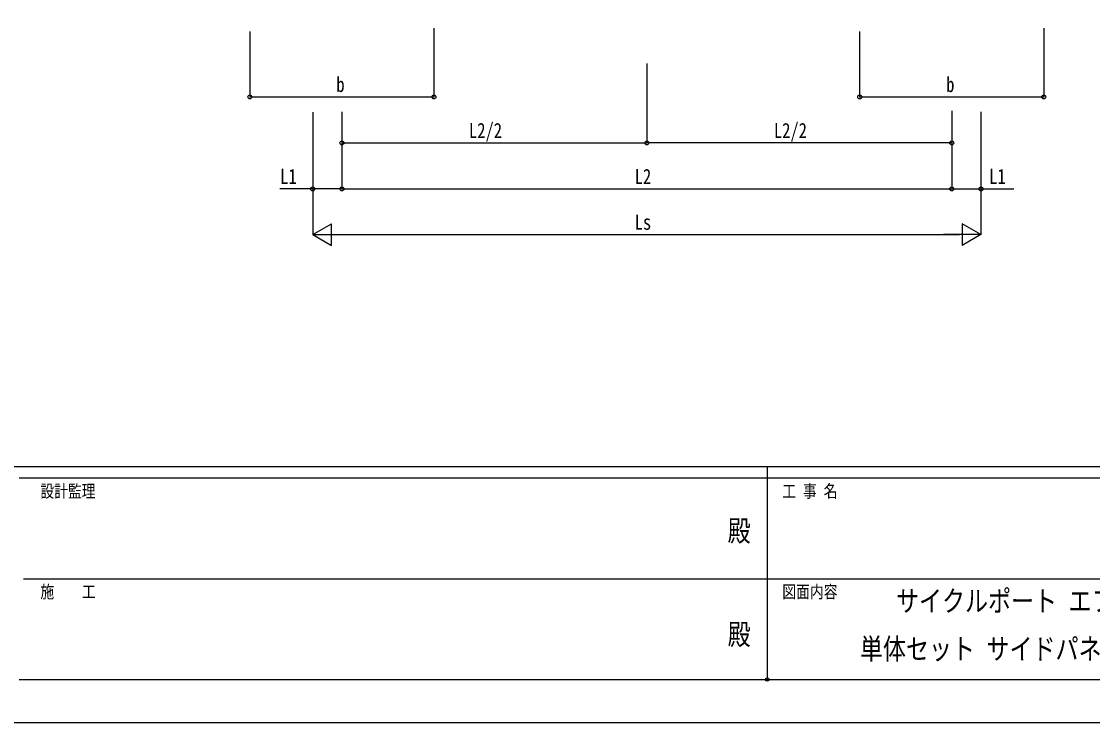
# Model space of a CAD drawing. Units: millimetres, scale not verified. Extents: x -10512 to 10512, y -7425 to 7425.
# Drawn here: x -3253 to 1402, y -7425 to -4376 of the extents above; entities that cross this region are included whole.
import ezdxf
from ezdxf.enums import TextEntityAlignment as Align

# ---------------------------------------------------------------- set-up
doc = ezdxf.new("R2010")
doc.units = ezdxf.units.MM
doc.header["$LTSCALE"] = 30
doc.header["$PDMODE"] = 32
doc.header["$PDSIZE"] = 15
for name, color, linetype in [('0-2_USER1', 3, 'Continuous'), ('0-6_YKK_D', 6, 'Continuous'), ('0-7_YKK_ZWAK', 7, 'Continuous')]:
    doc.layers.add(name, color=color, linetype=linetype)
doc.styles.add('ＭＳ ゴシック', font='')
doc.styles.get('ＭＳ ゴシック').set_extended_font_data('MS Gothic')

msp = doc.modelspace()

# ---------------------------------------------------------------- linework, layer by layer
at = {"layer": '0-6_YKK_D'}
for p, q in [((-2260.53, -4419.87), (-2260.53, -4705.37)), ((-1460.53, -4405.66), (-1460.53, -4705.37)), ((389.47, -4419.87), (389.47, -4705.37)), ((1189.47, -4405.66), (1189.47, -4705.37)), ((-535.33, -4559), (-535.33, -4905.37)), ((-535.33, -4559), (-535.33, -4905.37)), ((-2260.53, -4704.37), (-1460.53, -4704.37)), ((389.47, -4704.37), (1189.47, -4704.37)), ((-1987.33, -4770.29), (-1987.33, -5105.37)), ((-1987.33, -4770.29), (-1987.33, -5303.84)), ((-1860.33, -4769.29), (-1860.33, -5105.37)), ((-1860.33, -4769.29), (-1860.33, -5105.37)), ((-1860.33, -4769.29), (-1860.33, -4905.37)), ((789.67, -4765.38), (789.67, -4905.37)), ((789.67, -4769.29), (789.67, -5105.37)), ((789.67, -4769.29), (789.67, -5105.37)), ((916.67, -4769.29), (916.67, -5105.37)), ((916.67, -4769.29), (916.67, -5303.84)), ((-1860.33, -4904.37), (-535.33, -4904.37)), ((789.67, -4904.37), (-535.33, -4904.37)), ((-1860.33, -5104.37), (789.67, -5104.37)), ((-1987.33, -5302.84), (-1906.14, -5255.96)), ((-1906.14, -5349.71), (-1906.14, -5255.96)), ((916.67, -5302.84), (835.48, -5255.96)), ((835.48, -5255.96), (835.48, -5349.71)), ((-1987.33, -5302.84), (-1906.14, -5349.71)), ((-1987.33, -5302.84), (-1824.95, -5302.84)), ((-1893.58, -5302.84), (822.92, -5302.84)), ((916.67, -5302.84), (754.29, -5302.84)), ((916.67, -5302.84), (835.48, -5349.71))]:
    msp.add_line(p, q, dxfattribs=at)
for points in [[(-1860.33, -5104.37), (-1987.33, -5104.37), (-2130.26, -5104.37)], [(789.67, -5104.37), (916.67, -5104.37), (1059.6, -5104.37)]]:
    msp.add_lwpolyline(points, dxfattribs=at)
for centre in [(-2260.53, -4704.37), (-1460.53, -4704.37), (389.47, -4704.37), (1189.47, -4704.37), (-1860.33, -4904.37), (-535.33, -4904.37), (-535.33, -4904.37), (789.67, -4904.37), (-1987.33, -5104.37), (-1860.33, -5104.37), (-1860.33, -5104.37), (789.67, -5104.37), (789.67, -5104.37), (916.67, -5104.37)]:
    msp.add_circle(centre, 8.5, dxfattribs=at)
at = {"layer": '0-7_YKK_ZWAK'}
for p, q in [((9737.55, -6312.5), (-9762.45, -6312.5)), ((-12.45, -6312.5), (-12.45, -7237.5)), ((-12.45, -6362.5), (-3262.45, -6362.5)), ((3237.55, -6362.5), (-12.45, -6362.5)), ((-3243.7, -6800), (-12.45, -6800)), ((-12.45, -6800), (3237.55, -6800)), ((-3262.45, -7237.5), (-12.45, -7237.5)), ((-12.45, -7237.5), (3237.55, -7237.5))]:
    msp.add_line(p, q, dxfattribs=at)
msp.add_lwpolyline([(-10512.5, -7425), (10512.5, -7425), (10512.5, 7425), (-10512.5, 7425)], close=True, dxfattribs=at)
msp.add_point((-12.45, -7237.5), dxfattribs=at)

# ---------------------------------------------------------------- texts
at = {"layer": '0-2_USER1', "style": 'ＭＳ ゴシック', "width": 0.8}
for s, p in [('サイクルポート エフォルテ 1500タイプ', (547.3, -6969.36)), ('単体セット サイドパネル(腰パネル) 納まり図', (390.63, -7177.69))]:
    msp.add_text(s, height=91.64, dxfattribs=at).set_placement(p, align=Align.BOTTOM_LEFT)
at = {"layer": '0-6_YKK_D', "style": 'ＭＳ ゴシック', "width": 0.8}
for s, p in [('b', (-1884.53, -4703.07)), ('b', (765.47, -4703.07)), ('L2/2', (-1308.23, -4903.07)), ('L2/2', (16.77, -4903.07)), ('L1', (-2128.6, -5102.7)), ('L2', (-588.13, -5103.07)), ('L1', (952.34, -5102.7)), ('Ls', (-588.13, -5301.84))]:
    msp.add_text(s, height=65.98, dxfattribs=at).set_placement(p, align=Align.BOTTOM_LEFT)
at = {"layer": '0-7_YKK_ZWAK', "style": 'ＭＳ ゴシック', "width": 0.8}
for s, height, p in [('設計監理', 54.99, (-3170.78, -6462.5)), ('工 事 名', 54.99, (53.17, -6462.5)), ('殿', 91.64, (-184.17, -6664.58)), ('施\u3000\u3000工', 54.99, (-3170.78, -6900)), ('図面内容', 54.99, (53.17, -6900)), ('殿', 91.64, (-184.17, -7114.58))]:
    msp.add_text(s, height=height, dxfattribs=at).set_placement(p, align=Align.BOTTOM_LEFT)

doc.saveas('drawing.dxf')
